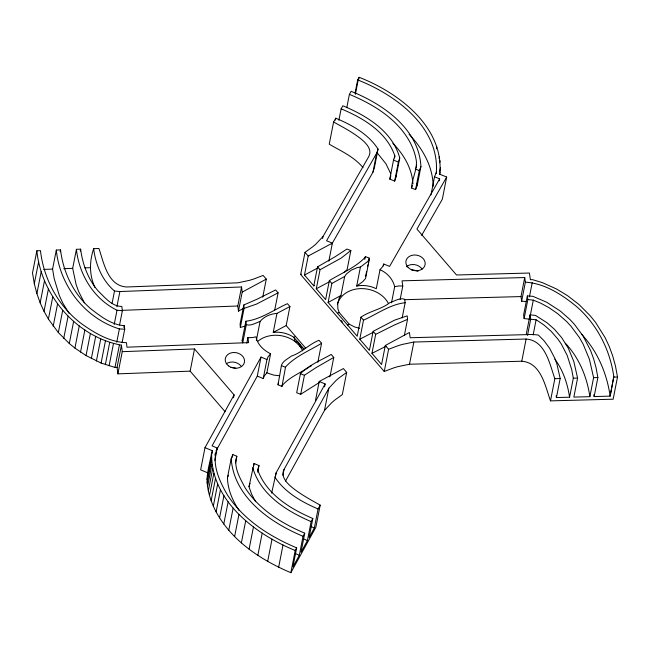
<?xml version="1.0" encoding="UTF-8"?>
<svg xmlns="http://www.w3.org/2000/svg" width="650" height="650" viewBox="0 0 650 650"><rect width="100%" height="100%" fill="white"/><g stroke="black" fill="none" stroke-linecap="round" stroke-linejoin="round"><path stroke-width="0.97" d="M315.486 400.489L319.223 381.469L343.387 368.574L346.678 372.393L339.154 377.853A136.565 109.492 11.1 0 0 335.855 380.697L328.843 388.237L284.026 469.503C280.361 476.539 287.048 483.283 292.077 487.435C300.723 494.423 310.546 499.72 320.198 505.139L315.843 527.337L290.851 572.691C261.048 560.089 231.904 541.028 216.117 511.891C211.981 503.961 208.861 495.446 207.569 486.574C205.595 474.979 209.926 463.645 211.672 452.319L212.509 450.808L204.994 447.655L234.106 394.891L194.504 348.952L122.249 351.674L117.894 373.864L190.149 371.15L225.136 411.726M290.851 572.691L295.206 550.493C255.141 534.162 210.08 500.134 211.672 452.319M261.032 357.069L257.294 376.09L263.226 378.576L266.955 359.548L261.032 357.069L212.054 445.868L217.279 448.053C211.209 463.677 219.399 480.911 227.151 494.488C243.173 519.553 269.246 536.209 296.148 547.641L296.66 547.861L292.923 566.889L299.309 555.303L303.038 536.283L304.744 533.187C281.661 523.364 258.96 509.429 245.156 487.882C240.273 478.522 233.114 467.114 236.844 456.259L232.773 454.553L231.197 458.648L227.467 477.669C227.695 489.491 232.602 500.801 239.127 510.486M231.197 458.648C233.862 497.177 270.359 522.689 303.038 536.283M417.194 185.591L420.924 166.571C419.039 128.911 383.037 104.089 351.138 91.317L349.399 94.364C373.474 104.301 397.581 119.048 410.239 142.667C413.278 148.598 415.569 154.96 416.431 161.59C416.869 170.471 411.946 179.018 411.556 187.996L415.561 189.621L417.194 185.591L417.17 183.251M436.215 173.599C440.367 128.018 396.11 95.014 358.166 80.112L357.662 79.909L359.149 77.309C398.604 92.657 444.446 127.148 439.774 174.484M36.855 250.794L32.5 272.984L34.312 283.709L36.896 293.654L40.162 302.851L44.021 311.317L48.401 319.085L58.346 332.572L69.29 343.517L74.921 348.091L86.044 355.574L101.099 363.058L115.001 367.421L117.073 367.348L121.428 345.15C76.765 336.984 41.316 295.701 36.855 250.794L40.454 250.656L40.519 251.103C43.875 279.557 58.622 306.613 81.672 323.838C94.843 333.174 109.858 342.176 126.425 342.664L126.994 347.189L248.584 342.631L247.934 337.488C250.632 337.976 253.386 337.447 256.019 336.83C257.4 344.622 263.811 350.391 270.595 353.811L266.858 372.84L264.266 375.944L263.226 378.576M34.312 283.709L38.667 261.511M36.896 293.654L41.251 271.456M40.162 302.851L44.517 280.654M44.021 311.317L48.376 289.128M68.965 313.235L62.684 302.868L59.345 295.547L54.202 278.704L52.577 269.092L56.314 250.063L60.539 249.909C63.212 272.244 73.45 293.946 90.683 308.693C100.498 316.257 111.426 324.87 124.272 325.674L124.719 329.209L122.111 342.526M60.166 251.81L60.539 249.909M48.401 319.085L52.756 296.887M53.203 326.162L57.558 303.964M58.346 332.572L62.701 310.375M84.394 302.868L78.52 291.281L76.091 284.432L72.678 268.344L76.416 249.316L80.641 249.161C82.582 264.404 88.164 279.467 98.337 291.168C104.959 297.448 111.881 306.459 121.818 306.434L122.371 310.733L119.576 325.008M80.267 251.062L80.641 249.161M63.741 338.349L68.096 316.16M69.29 343.517L73.645 321.319M94.981 287.617C89.245 275.161 89.286 261.592 93.665 248.674L98.946 248.479C103.829 262.925 107.811 285.919 126.693 286.983L237.957 282.807L249.364 280.361A140.229 112.434 11.1 0 0 253.898 278.964L263.088 275.421L266.281 279.126L262.73 297.196M74.921 348.091L79.276 325.894M80.535 352.105L84.882 329.908M86.044 355.574L90.391 333.385M91.358 358.548L95.712 336.351M96.403 361.026L100.758 338.829M112.076 303.404L114.506 291.037C102.164 280.434 95.607 264.55 93.665 248.674M101.099 363.058L105.454 340.86M105.349 364.658L109.704 342.461M116.894 306.759L119.884 291.541L241.548 286.975L242.198 292.11L238.461 311.139L243.815 308.246M114.213 324.496L117.008 310.229C93.836 298.943 79.048 274.592 76.416 249.316M109.086 365.861L113.441 343.671M116.764 342.241L119.372 328.924L124.719 329.209M115.001 367.421L119.356 345.231M123.898 327.576L124.272 325.674M190.149 371.15L194.504 348.952M204.994 447.655L200.639 469.852L208.154 473.005M238.461 311.139L237.811 305.996L241.548 286.975M211.941 453.7L212.509 450.808M207.074 479.529L211.429 457.332M207.171 482.779L211.526 460.582M207.569 486.574L211.924 464.376M274.739 309.961L278.102 292.833L275.608 289.949L256.929 299.268L243.815 304.956L240.086 323.976L240.346 327.405L244.977 326.186M214.914 455.138L215.288 453.237M208.325 490.856L212.68 468.658M240.346 327.405L244.083 308.384L243.815 304.956M214.849 460.419L217.279 448.053M209.487 495.576L213.842 473.387M242.466 342.81L242.141 340.243L245.879 321.222C260.634 319.483 273.926 309.798 287.43 303.664L289.924 306.548L286.187 325.569L273.227 332.41L276.957 313.389L289.924 306.548M211.136 500.695L215.491 478.497M242.759 342.713L246.309 324.642L245.879 321.222M233.537 397.784L234.106 394.891M213.322 506.147L217.677 483.957M246.813 343.192L247.934 337.488M216.117 511.891L220.472 489.694M219.586 517.863L223.941 495.666M232.213 457.405L232.773 454.553M256.352 340.502L260.081 321.482C264.111 316.477 270.652 313.82 276.957 313.389M235.544 462.922L236.844 456.259M223.779 524.006L228.134 501.808M228.768 530.27L233.123 508.073M234.609 536.591L238.964 514.394M255.637 501.694L251.615 494.171L248.999 486.704L254.044 463.483L258.993 465.571L257.684 472.225M253.484 466.334L254.044 463.483M241.361 542.921L245.716 520.723M321.579 343.273C309.433 350.691 295.206 356.338 285.561 366.933L281.962 386.433L278.013 384.776L281.491 365.113C283.099 360.791 288.015 358.735 291.476 356.054C301.714 352.747 308.864 344.256 319.02 340.299L321.579 343.273L317.85 362.302M440.156 172.551L439.302 174.037L446.68 177.044L416.918 229.052L456.519 274.991L529.425 273.033L530.384 279.695L532.464 279.646L542.271 282.579L556.506 288.982L567.556 295.677L579.061 304.574L590.314 315.876L595.619 322.481L605.166 337.74L609.221 346.426L612.682 355.859L615.477 366.048L617.5 377.016L613.145 399.206L550.485 400.871C545.22 386.043 541.036 362.659 521.771 361.229L409.5 364.236L398.019 366.608A136.565 109.492 11.1 0 0 393.461 367.981L384.248 371.491L300.658 274.519L305.012 252.33L312.569 246.886A140.229 112.434 11.1 0 0 315.884 244.075L322.961 236.608L368.794 156.52C372.548 149.719 366.088 143.032 361.132 139.043C352.674 132.275 343.046 127.205 333.588 122.013L335.766 118.202C351.877 124.971 368.339 133.981 378.048 149.069L374.311 168.09L372.938 172.226L331.841 244.034M249.088 549.201L253.443 527.004M333.588 122.013L329.233 144.211C341.055 151.044 354.25 156.877 363.058 167.684M314.559 285.472L313.804 285.878L304.476 275.056L308.206 256.027L332.369 243.132L328.827 261.211M335.392 120.104L335.766 118.202M338.886 120.25L341.12 108.834L342.867 105.787C366.706 115.635 392.543 131.471 399.75 157.966L396.021 176.987L394.648 181.106L389.781 179.116L393.518 160.095L394.883 155.984C386.839 132.08 363.171 118.008 341.12 108.834M257.839 555.368L262.194 533.179M346.783 107.681L349.399 94.364M271.643 493.179L276.136 472.802L325.138 383.947L319.223 381.469M275.576 475.654L276.136 472.802M322.587 238.534L322.961 236.608M313.804 285.878L317.541 266.858L335.392 256.579L346.913 249.047L350.862 250.502L347.132 269.531L343.988 272.472M369.452 258.733L367.762 261.471L360.425 267.061L356.688 286.081L362.773 281.645L365.536 278.541L369.452 258.733L369.216 258.115L365.332 256.539L365.454 257.002C355.696 267.499 341.526 273.162 329.355 280.564L325.626 299.593L316.29 288.771L320.027 269.742L341.063 258.164L350.862 250.502M355.054 93.226L357.662 79.909M329.282 376.846L330.037 376.439L333.767 357.411L331.199 354.437C320.71 360.401 309.018 364.999 300.414 373.734L296.684 392.762L300.698 394.29L319.451 382.428M355.363 94.38L358.166 80.112M358.767 79.243L359.149 77.309M282.888 475.288L284.026 469.503M267.678 561.381L272.033 539.183M300.698 394.29L304.428 375.261L315.924 367.705L333.767 357.411M402.163 317.947L405.153 302.721L404.649 299.227C399.644 297.473 394.355 301.299 389.634 302.794C381.136 309.522 369.939 310.903 360.945 317.208L357.207 336.229L328.112 302.477L331.849 283.457L344.679 276.461L346.466 273.926L351.301 270.14L357.289 267.589L360.425 267.061M278.663 567.166L283.018 544.976M359.572 328.291L354.705 326.999L349.229 324.196L339.121 312.406L337.87 308.848L337.707 303.144L339.365 297.724L340.941 295.482L344.679 276.461M324.577 386.799L325.138 383.947M285.512 481.098L324.488 410.434L328.843 388.237M372.938 172.226L376.667 153.205L378.048 149.069M304.744 533.187L301.007 552.216L307.401 540.621L311.131 521.601L312.837 518.505C290.241 508.812 266.224 494.179 257.684 469.755L258.993 465.571M312.837 518.505L309.099 537.534L314.34 528.028L318.069 508.999L320.198 505.139M364.772 259.391L365.332 256.539M346.678 372.393L342.322 394.582L334.799 400.051A136.565 109.492 11.1 0 0 331.5 402.894L324.488 410.434M365.666 276.185L366.6 271.432M367.534 266.671L367.908 264.769M368.282 262.868L369.216 258.115M394.509 157.885L394.883 155.984M404.349 335.53L407.526 319.361L407.201 315.851L394.517 320.174L373.132 331.346L369.395 350.366L359.775 339.211L363.504 320.182C377.024 314.072 390.358 304.298 405.153 302.721M394.648 181.106L398.377 162.086L399.75 157.966M356.688 286.081C363.236 284.749 370.321 285.756 376.285 288.746L380.014 269.717L382.671 266.614L383.752 264.022L389.586 266.394L439.66 178.88L434.525 176.792L436.589 171.697M383.386 265.931L383.752 264.022M400.164 299.406L402.781 286.089L402.025 280.832L524.721 277.55L525.379 282.181C544.684 283.278 561.909 294.588 576.493 306.499C597.041 324.277 610.09 349.846 613.795 376.659L610.131 396.134L594.133 396.557L597.87 377.536L596.05 367.697L593.58 358.678L590.549 350.439L583.148 336.115L574.478 324.407L569.847 319.434L560.357 311.098L546.642 302.217L532.927 296.343L527.345 295.937L527.865 299.561L533.301 300.137L540.605 303.136L548.673 307.474L557.546 313.544L566.605 321.506L571.033 326.267L579.353 337.496L583.107 344.061L589.428 359.296L593.596 377.65L589.867 396.671L573.852 397.093L577.582 378.072L573.844 361.595L568.336 348.294L561.697 337.675L554.442 329.274L546.991 322.725L535.478 315.412L530.051 314.827L530.692 319.223L536.104 319.808L537.42 320.556L544.18 325.179L551.2 331.346L558.066 339.308L561.324 344.061L567.206 355.452L571.756 369.769L573.316 378.186L569.579 397.207L556.441 397.556L560.178 378.536L556.912 364.106L554.718 358.134L549.648 348.319L544.082 340.795L538.354 335.043L532.919 334.457L410.15 337.74L409.402 332.491L385.312 345.483L381.582 364.504L371.963 353.348L375.692 334.319L394.387 325.016L407.526 319.361M416.106 167.692L416.666 164.84M391.503 302.819L394.672 286.65C392.836 279.061 387.124 272.789 380.014 269.717M415.561 189.621L419.291 170.601L420.924 166.571M384.248 371.491L388.602 349.294L385.312 345.483M436.459 148.882L436.832 146.949M430.983 194.862L434.525 176.792M439.067 158.486L439.449 156.561M439.741 162.679L440.115 160.745M439.733 171.502L440.489 167.643M439.286 180.781L439.66 178.88M409.5 364.236L413.847 342.038L526.126 339.032C545.391 340.462 549.575 363.854 554.84 378.674L550.485 400.871M446.68 177.044L442.325 199.241L421.647 235.381M526.533 301.527L521.649 301.21L520.991 296.579L524.721 277.55M521.649 301.21L525.379 282.181M527.345 295.937L523.616 314.966L524.128 318.581L529.563 319.166M524.128 318.581L527.865 299.561M529.417 296.896L532.22 282.628M526.321 333.856L530.051 314.827M529.75 318.216L533.301 300.137M521.771 361.229L526.126 339.032M527.524 335.4L530.692 319.223M533.122 335.026L536.104 319.808M610.131 396.134L613.795 376.659M266.955 359.548L268.003 356.915L270.595 353.811M248.999 486.704L250.047 483.348M389.781 179.116L390.877 175.833M411.556 187.996L412.384 185.518M227.467 477.669L228.41 475.215M216.158 450.686L257.294 376.09M295.206 550.493L296.66 547.861M376.667 153.205L326.552 240.768L332.369 243.132M278.493 382.419L278.013 384.776M300.658 274.519L301.356 274.121M308.937 367.226C299.837 373.149 288.811 377.488 281.824 385.954L281.962 386.433M309.741 366.779L311.342 365.877M340.941 295.482L328.112 302.477M329.241 281.864L316.29 288.771M242.198 292.11L266.281 279.126M278.102 292.833L256.717 304.005L244.083 308.384M337.447 313.308L339.121 312.406M295.523 336.399L293.841 337.293C287.852 333.344 280.353 331.524 273.227 332.41M347.588 325.073L349.229 324.196M304.476 275.056L317.899 267.889M359.775 339.211L373.173 332.329M371.963 353.348L386.092 346.223M388.602 349.294L397.816 345.784A136.565 109.492 11.1 0 1 402.374 344.411L413.847 342.038M260.081 321.482C255.751 322.814 250.884 326.3 246.309 324.642M394.672 286.65L399.287 285.894L402.781 286.089M43.664 269.425L52.577 269.092M63.757 268.669L72.678 268.344M84.922 267.881L89.928 267.694M122.233 310.342L237.811 305.996M404.381 299.691L520.991 296.579M554.84 378.674L560.178 378.536M573.316 378.186L577.582 378.072M593.596 377.65L597.87 377.536M613.868 377.114L617.5 377.016M114.506 291.037L119.884 291.541M117.008 310.229L122.371 310.733M279.654 375.757L273.65 375.091L266.858 372.84M119.372 328.924C85.012 318.305 59.776 285.659 56.314 250.063M300.414 373.734L304.428 375.261M415.285 168.968L419.291 170.601M393.518 160.095L398.377 162.086M281.751 365.755L285.691 367.404M318.069 508.999C301.576 501.873 284.838 492.448 274.82 477.003M311.131 521.601C286.691 511.176 260.488 494.739 252.736 467.675M311.098 526.557L314.34 528.028M303.347 538.793L307.401 540.621M295.262 553.475L299.309 555.303M242.141 340.243L242.645 340.502M257.506 341.575A27.032 21.677 11.1 0 1 295.368 341.746L297.765 341.827L300.056 346.304L304.021 349.05L293.841 337.293L295.368 341.746L300.056 346.304L302.786 350.838M581.644 334.303C597.301 351.114 606.791 373.059 610.066 395.679M565.403 343.249C579.085 357.817 587.048 377.033 589.867 396.671M409.102 134.306C422.524 148.257 433.022 166.652 433.152 186.444M392.909 143.301C403.52 154.221 412.084 168.342 412.929 183.861M376.789 152.368L385.938 163.776L390.78 173.794M305.012 252.33L308.206 256.027M317.541 266.858L320.027 269.742M329.355 280.564L331.849 283.457M360.945 317.208L363.504 320.182M373.132 331.346L375.692 334.319M286.187 325.569L305.662 348.164M341.299 320.548L342.347 322.002M554.881 359.125C563.006 370.264 567.572 383.646 569.579 397.207M395.817 176.109L396.021 176.987M593.808 394.81L594.133 396.557M556.124 395.809L556.441 397.556M121.428 345.15L122.249 351.674M117.073 367.348L117.894 373.864M299.812 344.191L300.056 346.304M226.265 363.797A9.734 7.8 11.1 0 1 241.004 366.007M230.937 367.323A18.923 15.169 11.1 0 1 235.787 368.257M406.364 266.736A9.734 7.8 11.1 0 1 422.118 269.149M411.328 269.799A18.923 15.169 11.1 0 1 418.048 271.318M337.439 304.46A27.032 21.677 11.1 0 1 360.823 288.6A27.032 21.677 11.1 0 1 388.351 303.355M228.581 365.893A9.734 7.8 11.1 0 0 244.384 362.481A9.734 7.8 11.1 0 0 231.693 352.739A9.734 7.8 11.1 0 0 228.581 365.893M408.021 267.304A9.734 7.8 11.1 0 0 424.564 266.297A9.734 7.8 11.1 0 0 414.017 255.011A9.734 7.8 11.1 0 0 408.021 267.304"/></g></svg>
